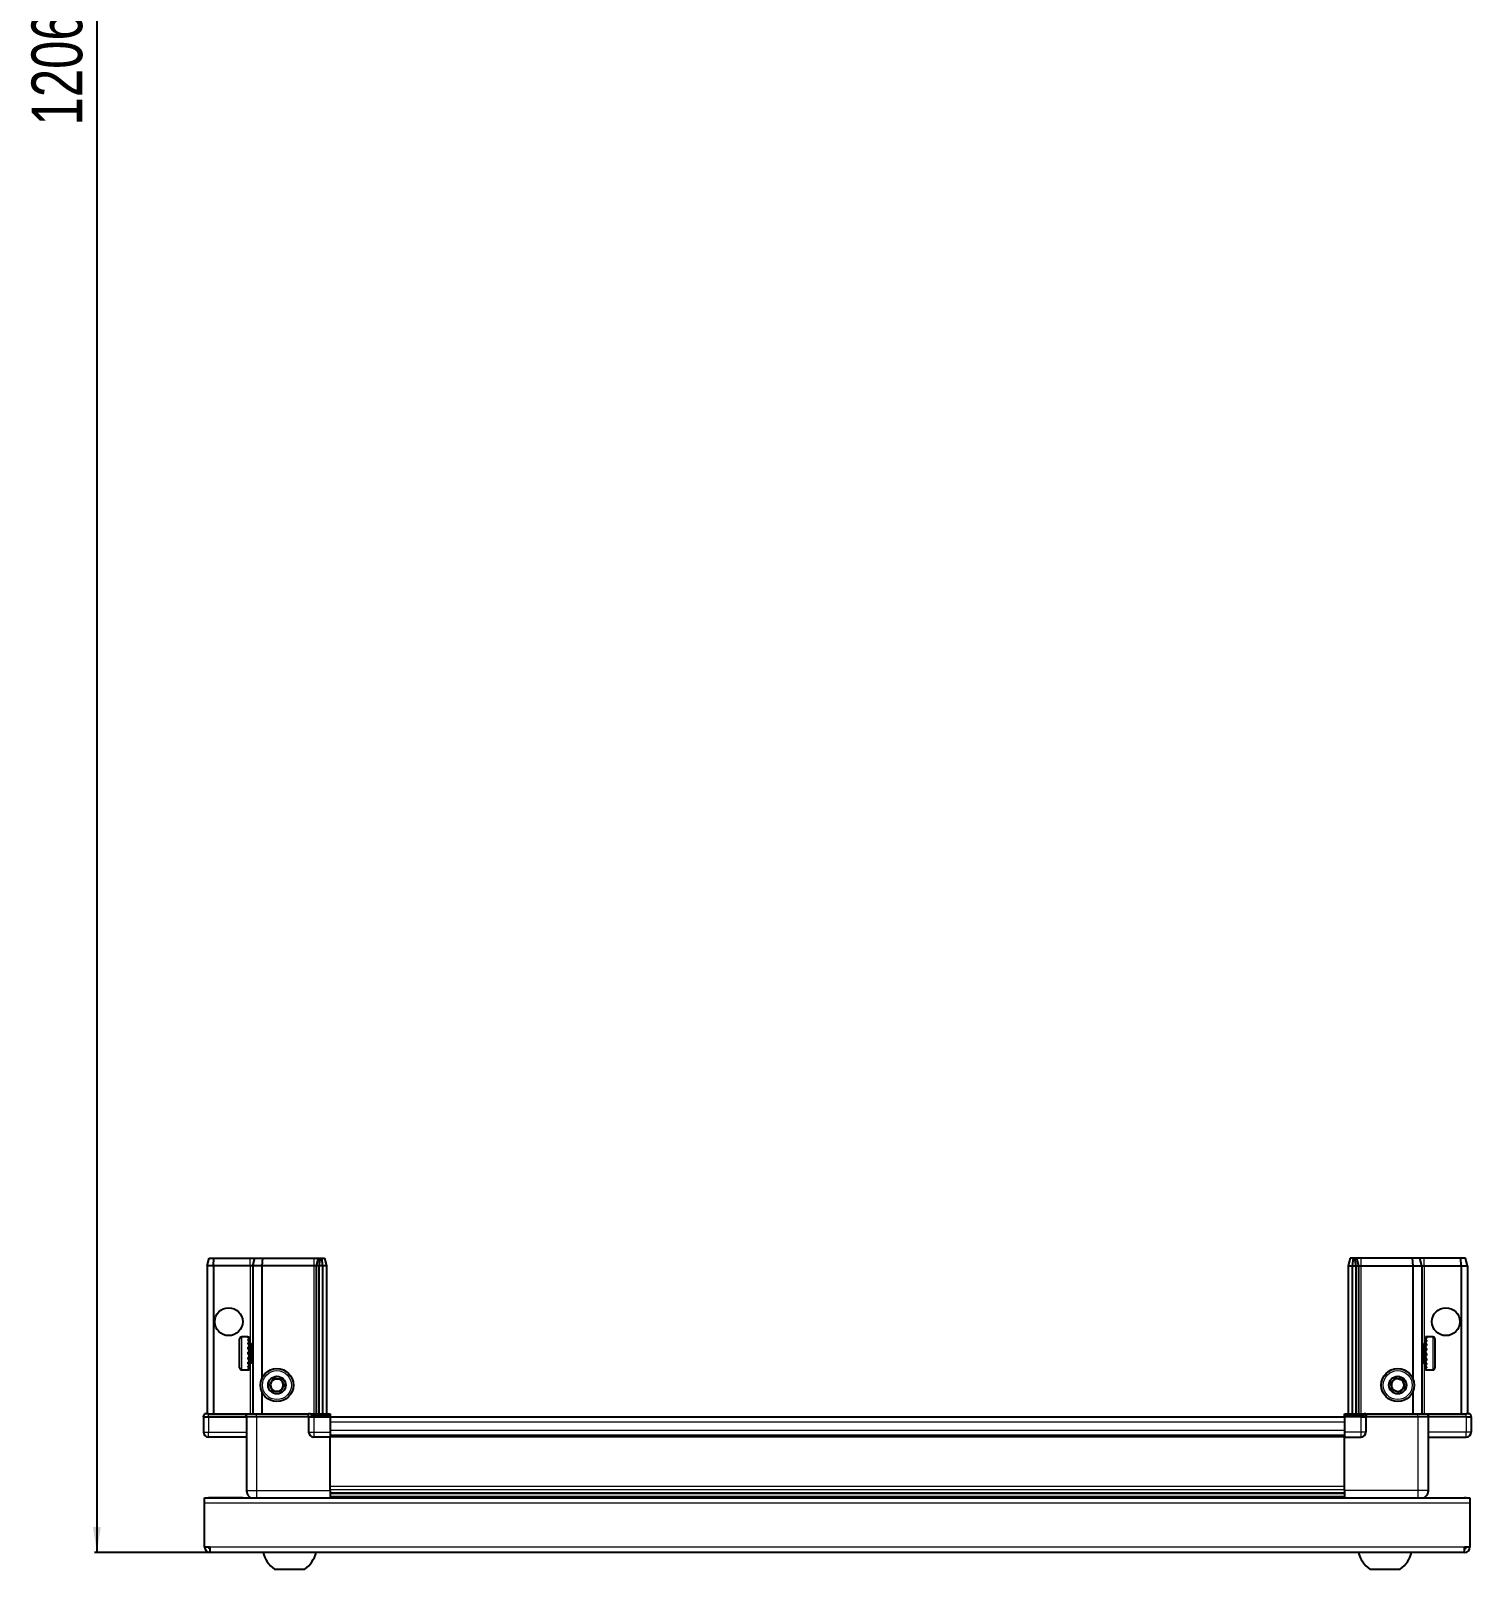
# Model space of a CAD drawing. Header units: millimetres. Extents: x 927 to 3563, y -469 to 1533.
# Drawn here: x 983 to 1551, y -469 to 138 of the extents above; entities that cross this region are included whole.
import ezdxf

# ---------------------------------------------------------------- set-up
doc = ezdxf.new("R2010")
doc.units = ezdxf.units.MM
doc.layers.add('FORMAT', color=7, linetype='Continuous')
doc.styles.add('SLDTEXTSTYLE0', font='TXT', dxfattribs={"width": 0.75})
doc.dimstyles.new('SLDDIMSTYLE0', dxfattribs={"dimtxt": 20, "dimasz": 10, "dimexe": 0, "dimexo": 0.0625, "dimgap": 5, "dimtad": 2, "dimdec": 1, "dimrnd": 1e-09, "dimzin": 12, "dimdsep": 46, "dimtxsty": 'SLDTEXTSTYLE0', "dimsah": 1, "dimcen": 0.09, "dimadec": 0, "dimazin": 3, "dimtfac": 1, "dimtofl": 0, "dimtmove": 0, "dimatfit": 3, "dimfxl": 0, "dimfrac": 2, "dimtolj": 1, "dimtzin": 12, "dimarcsym": 0})

# ---------------------------------------------------------------- blocks, each defined once
blk = doc.blocks.new('_D_8')
at = {"layer": 'FORMAT'}
for p, q in [((1052.76, 744.43), (1007.67, 744.43)), ((1008.67, 744.43), (1008.67, -462.27)), ((1053.26, -462.27), (1007.67, -462.27))]:
    blk.add_line(p, q, dxfattribs=at)
for points in [[(1008.67, 744.43), (1007.13, 734.43), (1010.21, 734.43)], [(1008.67, -462.27), (1010.21, -452.27), (1007.13, -452.27)]]:
    blk.add_solid(points, dxfattribs=at)
at = {"layer": 'FORMAT', "insert": (982.89, 100.44), "char_height": 20, "attachment_point": 1, "rotation": 90, "style": 'SLDTEXTSTYLE0'}
blk.add_mtext('1206,7', dxfattribs=at)

msp = doc.modelspace()

# ---------------------------------------------------------------- linework, layer by layer
at = {"color": 7, "linetype": 'Continuous', "lineweight": 25}
for p, q in [((1052.17, -349.27), (1052.98, -346.27)), ((1054.67, -349.27), (1052.17, -349.27)), ((1052.17, -349.27), (1052.17, -407.57)), ((1052.98, -346.27), (1054.83, -346.27)), ((1054.67, -349.27), (1054.83, -346.27)), ((1069.17, -349.27), (1054.67, -349.27)), ((1054.67, -349.27), (1054.67, -407.57)), ((1054.83, -346.27), (1069.17, -346.27)), ((1069.17, -346.27), (1070.98, -346.27)), ((1070.17, -349.27), (1069.17, -349.27)), ((1070.17, -349.27), (1070.98, -346.27)), ((1073.67, -349.27), (1070.17, -349.27)), ((1070.17, -349.27), (1070.17, -407.57)), ((1070.98, -346.27), (1074.01, -346.27)), ((1074.01, -346.27), (1073.67, -349.27)), ((1094.17, -349.27), (1073.67, -349.27)), ((1073.67, -349.27), (1073.67, -393.77)), ((1074.01, -346.27), (1094.17, -346.27)), ((1094.17, -346.27), (1095.98, -346.27)), ((1095.17, -349.27), (1094.17, -349.27)), ((1095.98, -346.27), (1095.17, -349.27)), ((1096.17, -349.27), (1095.17, -349.27)), ((1095.17, -349.27), (1095.17, -407.57)), ((1095.98, -346.27), (1096.72, -346.27)), ((1096.72, -346.27), (1096.17, -349.27)), ((1097.67, -349.27), (1096.17, -349.27)), ((1096.17, -349.27), (1096.17, -407.57)), ((1096.72, -346.27), (1097.22, -346.27)), ((1097.22, -346.27), (1097.67, -349.27)), ((1097.22, -346.27), (1098.37, -346.27)), ((1099.17, -349.27), (1097.67, -349.27)), ((1097.67, -349.27), (1097.67, -407.57)), ((1098.37, -346.27), (1099.17, -349.27)), ((1099.17, -349.27), (1099.17, -407.57)), ((1502.98, -346.27), (1502.17, -349.27)), ((1502.17, -349.27), (1503.67, -349.27)), ((1502.17, -349.27), (1502.17, -407.57)), ((1504.13, -346.27), (1502.98, -346.27)), ((1504.13, -346.27), (1503.67, -349.27)), ((1503.67, -349.27), (1505.17, -349.27)), ((1503.67, -349.27), (1503.67, -407.57)), ((1504.63, -346.27), (1504.13, -346.27)), ((1504.63, -346.27), (1505.17, -349.27)), ((1505.37, -346.27), (1504.63, -346.27)), ((1505.17, -349.27), (1506.17, -349.27)), ((1505.17, -349.27), (1505.17, -407.57)), ((1505.37, -346.27), (1506.17, -349.27)), ((1507.17, -346.27), (1505.37, -346.27)), ((1506.17, -349.27), (1506.17, -407.57)), ((1506.17, -349.27), (1507.17, -349.27)), ((1527.34, -346.27), (1507.17, -346.27)), ((1507.17, -349.27), (1527.67, -349.27)), ((1527.34, -346.27), (1527.67, -349.27)), ((1530.37, -346.27), (1527.34, -346.27)), ((1527.67, -349.27), (1527.67, -393.77)), ((1527.67, -349.27), (1531.17, -349.27)), ((1531.17, -349.27), (1530.37, -346.27)), ((1532.17, -346.27), (1530.37, -346.27)), ((1531.17, -349.27), (1531.17, -407.57)), ((1531.17, -349.27), (1532.17, -349.27)), ((1546.52, -346.27), (1532.17, -346.27)), ((1532.17, -349.27), (1546.67, -349.27)), ((1546.67, -349.27), (1546.52, -346.27)), ((1548.37, -346.27), (1546.52, -346.27)), ((1546.67, -349.27), (1546.67, -407.57)), ((1546.67, -349.27), (1549.17, -349.27)), ((1549.17, -349.27), (1548.37, -346.27)), ((1549.17, -349.27), (1549.17, -407.57)), ((1064.97, -389.47), (1064.97, -378.07)), ((1068.17, -377.27), (1065.77, -377.27)), ((1068.17, -377.27), (1068.17, -377.28)), ((1068.17, -377.28), (1068.67, -377.28)), ((1068.17, -377.47), (1068.67, -377.47)), ((1068.17, -377.47), (1068.17, -377.69)), ((1068.17, -377.69), (1068.67, -377.69)), ((1068.17, -378.26), (1068.67, -378.26)), ((1068.17, -378.26), (1068.17, -378.69)), ((1068.17, -378.69), (1068.67, -378.69)), ((1068.17, -379.6), (1068.67, -379.6)), ((1068.17, -379.6), (1068.17, -380.19)), ((1068.17, -380.19), (1068.67, -380.19)), ((1068.17, -381.34), (1068.67, -381.34)), ((1068.17, -381.34), (1068.17, -382.04)), ((1068.17, -382.04), (1068.67, -382.04)), ((1068.67, -377.47), (1068.67, -377.28)), ((1068.67, -377.69), (1068.67, -377.47)), ((1068.67, -378.26), (1068.67, -377.69)), ((1068.67, -378.69), (1068.67, -378.26)), ((1068.67, -379.6), (1068.67, -378.69)), ((1068.77, -379.37), (1068.67, -379.37)), ((1068.67, -380.19), (1068.67, -379.6)), ((1068.67, -381.34), (1068.67, -380.19)), ((1068.67, -382.04), (1068.67, -381.34)), ((1068.67, -383.32), (1068.67, -382.04)), ((1068.77, -388.17), (1068.77, -379.37)), ((1069.66, -380.46), (1069.17, -379.77)), ((1069.17, -387.77), (1069.17, -379.77)), ((1070.14, -379.77), (1069.66, -380.46)), ((1069.66, -387.08), (1069.66, -380.46)), ((1070.17, -379.77), (1070.14, -379.77)), ((1070.14, -387.77), (1070.14, -379.77)), ((1531.21, -379.77), (1531.17, -379.77)), ((1531.69, -380.46), (1531.21, -379.77)), ((1531.21, -379.77), (1531.21, -387.77)), ((1532.17, -379.77), (1531.69, -380.46)), ((1531.69, -380.46), (1531.69, -387.08)), ((1532.17, -379.77), (1532.17, -387.77)), ((1532.67, -379.37), (1532.57, -379.37)), ((1532.57, -379.37), (1532.57, -388.17)), ((1535.57, -377.27), (1532.67, -377.27)), ((1533.17, -377.27), (1532.67, -377.27)), ((1532.67, -377.27), (1532.67, -377.32)), ((1532.67, -377.32), (1532.67, -377.61)), ((1533.17, -377.32), (1532.67, -377.32)), ((1533.17, -377.61), (1532.67, -377.61)), ((1532.67, -377.61), (1532.67, -377.88)), ((1533.17, -377.88), (1532.67, -377.88)), ((1532.67, -377.88), (1532.67, -378.54)), ((1533.17, -378.54), (1532.67, -378.54)), ((1532.67, -378.54), (1532.67, -379.02)), ((1532.67, -379.02), (1532.67, -379.99)), ((1533.17, -379.02), (1532.67, -379.02)), ((1533.17, -379.99), (1532.67, -379.99)), ((1532.67, -379.99), (1532.67, -380.62)), ((1532.67, -380.62), (1532.67, -381.81)), ((1533.17, -380.62), (1532.67, -380.62)), ((1533.17, -381.81), (1532.67, -381.81)), ((1532.67, -381.81), (1532.67, -382.45)), ((1533.17, -377.32), (1533.17, -377.27)), ((1533.17, -377.88), (1533.17, -377.61)), ((1533.17, -379.02), (1533.17, -378.54)), ((1533.17, -380.62), (1533.17, -379.99)), ((1533.17, -382.53), (1533.17, -381.81)), ((1536.37, -378.07), (1536.37, -389.47)), ((1068.17, -383.32), (1068.67, -383.32)), ((1068.17, -383.32), (1068.17, -384.06)), ((1068.17, -383.47), (1068.67, -383.47)), ((1068.17, -383.97), (1068.67, -383.97)), ((1068.17, -384.06), (1068.67, -384.06)), ((1068.17, -385.35), (1068.67, -385.35)), ((1068.17, -385.35), (1068.17, -386.05)), ((1068.17, -386.05), (1068.67, -386.05)), ((1068.17, -387.22), (1068.67, -387.22)), ((1068.17, -387.22), (1068.17, -387.82)), ((1068.17, -387.82), (1068.67, -387.82)), ((1068.67, -383.47), (1068.67, -383.32)), ((1068.67, -384.06), (1068.67, -383.97)), ((1068.67, -385.35), (1068.67, -384.06)), ((1068.67, -386.05), (1068.67, -385.35)), ((1068.67, -387.22), (1068.67, -386.05)), ((1068.67, -387.82), (1068.67, -387.22)), ((1068.67, -388.75), (1068.67, -387.82)), ((1068.67, -388.17), (1068.77, -388.17)), ((1069.17, -387.77), (1069.66, -387.08)), ((1069.66, -387.08), (1070.14, -387.77)), ((1070.14, -387.77), (1070.17, -387.77)), ((1531.17, -387.77), (1531.21, -387.77)), ((1531.21, -387.77), (1531.69, -387.08)), ((1531.69, -387.08), (1532.17, -387.77)), ((1532.57, -388.17), (1532.67, -388.17)), ((1533.17, -382.45), (1532.67, -382.45)), ((1532.67, -382.53), (1532.67, -383.82)), ((1533.17, -382.53), (1532.67, -382.53)), ((1533.17, -383.82), (1532.67, -383.82)), ((1533.17, -384.31), (1532.67, -384.31)), ((1532.67, -384.31), (1532.67, -384.56)), ((1532.67, -384.56), (1532.67, -385.83)), ((1533.17, -384.56), (1532.67, -384.56)), ((1533.17, -385.83), (1532.67, -385.83)), ((1532.67, -385.83), (1532.67, -386.52)), ((1532.67, -386.52), (1532.67, -387.63)), ((1533.17, -386.52), (1532.67, -386.52)), ((1533.17, -387.63), (1532.67, -387.63)), ((1532.67, -387.63), (1532.67, -388.2)), ((1532.67, -388.2), (1532.67, -389.06)), ((1533.17, -388.2), (1532.67, -388.2)), ((1533.17, -384.56), (1533.17, -383.82)), ((1533.17, -386.52), (1533.17, -385.83)), ((1533.17, -388.2), (1533.17, -387.63)), ((1065.77, -390.27), (1068.17, -390.27)), ((1068.17, -388.75), (1068.67, -388.75)), ((1068.17, -388.75), (1068.17, -389.2)), ((1068.17, -389.2), (1068.67, -389.2)), ((1068.17, -389.8), (1068.67, -389.8)), ((1068.17, -389.8), (1068.17, -390.04)), ((1068.17, -390.04), (1068.67, -390.04)), ((1068.17, -390.26), (1068.67, -390.26)), ((1068.17, -390.26), (1068.17, -390.27)), ((1068.17, -390.27), (1068.67, -390.27)), ((1068.67, -389.2), (1068.67, -388.75)), ((1068.67, -389.8), (1068.67, -389.2)), ((1068.67, -390.04), (1068.67, -389.8)), ((1068.67, -390.26), (1068.67, -390.04)), ((1068.67, -390.27), (1068.67, -390.26)), ((1533.17, -389.06), (1532.67, -389.06)), ((1532.67, -389.06), (1532.67, -389.46)), ((1532.67, -389.46), (1532.67, -389.97)), ((1533.17, -389.46), (1532.67, -389.46)), ((1533.17, -389.97), (1532.67, -389.97)), ((1532.67, -389.97), (1532.67, -390.15)), ((1532.67, -390.15), (1532.67, -390.27)), ((1533.17, -390.15), (1532.67, -390.15)), ((1532.67, -390.27), (1535.57, -390.27)), ((1533.17, -389.46), (1533.17, -389.06)), ((1533.17, -390.15), (1533.17, -389.97)), ((1073.67, -398.77), (1073.67, -407.57)), ((1527.67, -398.77), (1527.67, -407.57)), ((1051.17, -407.57), (1050.67, -408.44)), ((1050.67, -408.77), (1050.67, -408.44)), ((1050.67, -408.77), (1052.67, -408.77)), ((1050.67, -408.77), (1050.67, -414.77)), ((1052.67, -407.57), (1051.17, -407.57)), ((1052.67, -407.57), (1067.47, -407.57)), ((1067.47, -408.77), (1052.67, -408.77)), ((1052.67, -408.77), (1067.47, -408.77)), ((1067.47, -407.57), (1067.67, -407.57)), ((1067.67, -408.77), (1067.47, -408.77)), ((1067.67, -408.77), (1067.67, -407.57)), ((1067.67, -407.57), (1071.67, -407.57)), ((1071.67, -408.77), (1067.67, -408.77)), ((1067.67, -408.77), (1067.67, -437.77)), ((1071.67, -407.57), (1091.97, -407.57)), ((1091.97, -408.77), (1071.67, -408.77)), ((1091.97, -407.57), (1092.17, -407.57)), ((1092.17, -408.77), (1091.97, -408.77)), ((1092.17, -408.77), (1092.17, -407.57)), ((1092.85, -407.57), (1092.17, -407.57)), ((1092.17, -408.77), (1094.17, -408.77)), ((1092.17, -408.77), (1092.17, -414.77)), ((1092.85, -407.57), (1100.67, -407.57)), ((1100.67, -408.44), (1094.17, -408.44)), ((1100.67, -408.77), (1094.17, -408.77)), ((1094.17, -408.77), (1100.67, -408.77)), ((1100.67, -407.57), (1100.67, -408.44)), ((1100.67, -408.44), (1100.67, -408.44)), ((1100.67, -408.77), (1100.67, -408.44)), ((1100.67, -408.77), (1100.67, -408.77)), ((1100.67, -408.77), (1100.67, -414.77)), ((1500.67, -408.92), (1100.67, -408.92)), ((1500.67, -408.44), (1500.67, -407.57)), ((1500.67, -407.57), (1508.5, -407.57)), ((1507.17, -408.44), (1500.67, -408.44)), ((1500.67, -408.77), (1500.67, -408.44)), ((1507.17, -408.77), (1500.67, -408.77)), ((1500.67, -408.77), (1500.67, -414.77)), ((1507.17, -408.77), (1509.17, -408.77)), ((1509.17, -408.77), (1507.17, -408.77)), ((1509.17, -407.57), (1508.5, -407.57)), ((1509.17, -408.77), (1509.17, -407.57)), ((1509.17, -407.57), (1509.37, -407.57)), ((1509.37, -408.77), (1509.17, -408.77)), ((1509.17, -408.77), (1509.17, -414.77)), ((1509.37, -407.57), (1529.67, -407.57)), ((1529.67, -408.77), (1509.37, -408.77)), ((1529.67, -407.57), (1533.67, -407.57)), ((1533.67, -408.77), (1529.67, -408.77)), ((1533.67, -408.77), (1533.67, -407.57)), ((1533.67, -407.57), (1533.87, -407.57)), ((1533.87, -408.77), (1533.67, -408.77)), ((1533.67, -408.77), (1533.67, -437.77)), ((1533.87, -407.57), (1548.67, -407.57)), ((1548.67, -408.77), (1533.87, -408.77)), ((1550.17, -407.57), (1548.67, -407.57)), ((1548.67, -408.77), (1550.67, -408.77)), ((1550.67, -408.44), (1550.17, -407.57)), ((1550.67, -408.44), (1550.17, -407.57)), ((1550.67, -408.77), (1550.67, -408.44)), ((1550.67, -408.77), (1550.67, -408.44)), ((1550.67, -408.77), (1550.67, -408.77)), ((1550.67, -408.77), (1550.67, -414.77)), ((1067.67, -416.77), (1052.67, -416.77)), ((1100.67, -416.77), (1094.17, -416.77)), ((1100.67, -414.77), (1100.67, -416.77)), ((1500.67, -416.12), (1100.67, -416.12)), ((1100.67, -437.77), (1100.67, -416.77)), ((1500.67, -414.77), (1500.67, -416.77)), ((1500.67, -416.77), (1507.17, -416.77)), ((1500.67, -437.77), (1500.67, -416.77)), ((1533.67, -416.77), (1548.67, -416.77)), ((1051.17, -442.87), (1051.17, -440.77)), ((1051.17, -440.77), (1550.17, -440.77)), ((1066.17, -440.67), (1053.27, -440.67)), ((1066.17, -440.67), (1066.17, -440.77)), ((1100.67, -438.8), (1500.67, -438.8)), ((1100.67, -438.83), (1500.67, -438.83)), ((1124.55, -440.62), (1100.67, -440.62)), ((1119.17, -440.77), (1119.17, -440.62)), ((1119.21, -440.77), (1119.21, -440.62)), ((1119.48, -440.77), (1119.48, -440.62)), ((1119.74, -440.77), (1119.74, -440.62)), ((1120.39, -440.77), (1120.39, -440.62)), ((1120.86, -440.77), (1120.86, -440.62)), ((1121.82, -440.77), (1121.82, -440.62)), ((1122.44, -440.77), (1122.44, -440.62)), ((1123.63, -440.77), (1123.63, -440.62)), ((1124.29, -440.77), (1124.29, -440.62)), ((1124.34, -440.77), (1124.34, -440.62)), ((1125.64, -440.62), (1124.55, -440.62)), ((1126.37, -440.62), (1125.64, -440.62)), ((1125.64, -440.77), (1125.64, -440.62)), ((1125.64, -440.62), (1125.64, -440.62)), ((1125.65, -440.77), (1125.65, -440.62)), ((1126.15, -440.77), (1126.15, -440.62)), ((1126.38, -440.62), (1126.37, -440.62)), ((1126.38, -440.77), (1126.38, -440.62)), ((1126.79, -440.62), (1126.38, -440.62)), ((1474.55, -440.62), (1126.79, -440.62)), ((1127.65, -440.77), (1127.65, -440.62)), ((1128.34, -440.77), (1128.34, -440.62)), ((1129.47, -440.77), (1129.47, -440.62)), ((1130.04, -440.77), (1130.04, -440.62)), ((1130.91, -440.77), (1130.91, -440.62)), ((1131.31, -440.77), (1131.31, -440.62)), ((1131.84, -440.77), (1131.84, -440.62)), ((1132.04, -440.77), (1132.04, -440.62)), ((1132.17, -440.77), (1132.17, -440.62)), ((1469.18, -440.77), (1469.18, -440.62)), ((1469.35, -440.77), (1469.35, -440.62)), ((1469.56, -440.77), (1469.56, -440.62)), ((1470.12, -440.77), (1470.12, -440.62)), ((1470.54, -440.77), (1470.54, -440.62)), ((1471.43, -440.77), (1471.43, -440.62)), ((1472.02, -440.77), (1472.02, -440.62)), ((1473.16, -440.77), (1473.16, -440.62)), ((1473.86, -440.77), (1473.86, -440.62)), ((1475.14, -440.62), (1474.55, -440.62)), ((1475.87, -440.62), (1475.14, -440.62)), ((1475.14, -440.77), (1475.14, -440.62)), ((1475.14, -440.62), (1475.14, -440.62)), ((1475.31, -440.77), (1475.31, -440.62)), ((1475.81, -440.77), (1475.81, -440.62)), ((1475.87, -440.77), (1475.87, -440.62)), ((1476.79, -440.62), (1475.87, -440.62)), ((1475.87, -440.62), (1475.87, -440.62)), ((1500.67, -440.62), (1476.79, -440.62)), ((1477.16, -440.77), (1477.16, -440.62)), ((1477.87, -440.77), (1477.87, -440.62)), ((1479.05, -440.77), (1479.05, -440.62)), ((1479.65, -440.77), (1479.65, -440.62)), ((1480.6, -440.77), (1480.6, -440.62)), ((1481.05, -440.77), (1481.05, -440.62)), ((1481.67, -440.77), (1481.67, -440.62)), ((1481.91, -440.77), (1481.91, -440.62)), ((1482.15, -440.77), (1482.15, -440.62)), ((1482.17, -440.77), (1482.17, -440.62)), ((1535.17, -440.67), (1535.17, -440.77)), ((1535.17, -440.67), (1548.07, -440.67)), ((1550.17, -440.77), (1550.17, -442.87)), ((1051.17, -460.17), (1051.17, -442.87)), ((1550.17, -442.87), (1550.17, -460.17)), ((1053.27, -460.17), (1051.17, -460.17)), ((1053.27, -460.17), (1053.27, -462.27)), ((1550.17, -460.17), (1548.07, -460.17)), ((1548.07, -462.27), (1548.07, -460.17)), ((1548.07, -462.27), (1053.27, -462.27)), ((1078.67, -468.87), (1090.67, -468.87)), ((1510.67, -468.87), (1522.67, -468.87))]:
    msp.add_line(p, q, dxfattribs=at)
at = {"color": 8, "linetype": 'Continuous', "lineweight": 18}
for p, q in [((1069.17, -349.27), (1069.17, -346.27)), ((1069.17, -349.27), (1069.17, -379.77)), ((1094.17, -346.27), (1094.17, -349.27)), ((1094.17, -349.27), (1094.17, -407.57)), ((1507.17, -346.27), (1507.17, -349.27)), ((1507.17, -349.27), (1507.17, -407.57)), ((1532.17, -349.27), (1532.17, -346.27)), ((1532.17, -349.27), (1532.17, -379.77)), ((1065.77, -390.27), (1065.77, -377.27)), ((1535.57, -377.27), (1535.57, -390.27)), ((1069.17, -387.77), (1069.17, -407.57)), ((1532.17, -387.77), (1532.17, -407.57)), ((1052.67, -408.77), (1052.67, -407.57)), ((1052.67, -408.77), (1052.67, -414.77)), ((1067.47, -408.77), (1067.47, -407.57)), ((1071.67, -408.77), (1071.67, -407.57)), ((1071.67, -408.77), (1071.67, -437.77)), ((1091.97, -408.77), (1091.97, -407.57)), ((1094.17, -408.77), (1094.17, -408.44)), ((1094.17, -408.77), (1094.17, -414.77)), ((1100.67, -408.77), (1100.67, -408.44)), ((1500.67, -410.92), (1100.67, -410.92)), ((1507.17, -408.77), (1507.17, -408.44)), ((1507.17, -408.77), (1507.17, -414.77)), ((1509.37, -407.57), (1509.37, -408.77)), ((1529.67, -408.77), (1529.67, -407.57)), ((1529.67, -408.77), (1529.67, -437.77)), ((1533.87, -407.57), (1533.87, -408.77)), ((1548.67, -408.77), (1548.67, -407.57)), ((1548.67, -408.77), (1548.67, -414.77)), ((1050.67, -414.77), (1052.67, -414.77)), ((1052.67, -414.77), (1067.67, -414.77)), ((1052.67, -416.77), (1052.67, -414.77)), ((1092.17, -414.77), (1094.17, -414.77)), ((1094.17, -414.77), (1100.67, -414.77)), ((1094.17, -414.77), (1094.17, -416.77)), ((1500.67, -414.12), (1100.67, -414.12)), ((1500.67, -416.77), (1100.67, -416.77)), ((1507.17, -414.77), (1500.67, -414.77)), ((1509.17, -414.77), (1507.17, -414.77)), ((1507.17, -414.77), (1507.17, -416.77)), ((1548.67, -414.77), (1533.67, -414.77)), ((1550.67, -414.77), (1548.67, -414.77)), ((1548.67, -416.77), (1548.67, -414.77)), ((1100.67, -436.18), (1500.67, -436.18)), ((1053.27, -440.77), (1053.27, -440.67)), ((1071.67, -437.77), (1100.67, -437.77)), ((1500.67, -437.59), (1100.67, -437.59)), ((1100.67, -440.04), (1500.67, -440.04)), ((1529.67, -437.77), (1500.67, -437.77)), ((1548.07, -440.77), (1548.07, -440.67)), ((1550.17, -442.87), (1051.17, -442.87)), ((1548.07, -460.17), (1053.27, -460.17))]:
    msp.add_line(p, q, dxfattribs=at)
at = {"color": 7, "linetype": 'Continuous', "lineweight": 25, "flags": 128}
for points in [[(1053.27, -440.67), (1052.86, -440.71), (1052.63, -440.77)], [(1548.71, -440.77), (1548.48, -440.71), (1548.07, -440.67)]]:
    msp.add_lwpolyline(points, dxfattribs=at)
at = {"color": 7, "linetype": 'Continuous', "lineweight": 25}
for centre, radius in [((1060.67, -371.27), 5.5), ((1540.67, -371.27), 5.5), ((1079.67, -396.27), 6.5), ((1079.67, -396.27), 3.46), ((1521.67, -396.27), 6.5), ((1521.67, -396.27), 3.46)]:
    msp.add_circle(centre, radius, dxfattribs=at)
at = {"color": 8, "linetype": 'Continuous', "lineweight": 18}
for centre in [(1079.67, -396.27), (1521.67, -396.27)]:
    msp.add_circle(centre, 5.7, dxfattribs=at)
at = {"color": 7, "linetype": 'Continuous', "lineweight": 25}
for centre, radius, start, end in [((1065.77, -378.07), 0.8, 90, 180), ((1069.17, -379.37), 0.4, 180, 270), ((1532.17, -379.37), 0.4, 270, 0), ((1535.57, -378.07), 0.8, 360, 90), ((1069.17, -388.17), 0.4, 90, 180), ((1532.17, -388.17), 0.4, 360, 90), ((1065.77, -389.47), 0.8, 180, 270), ((1079.67, -396.27), 2.5, 87.37605, 147.37605), ((1079.67, -396.27), 2.5, 27.37605, 87.37605), ((1521.67, -396.27), 2.5, 74.67671, 134.67671), ((1521.67, -396.27), 2.5, 14.67671, 74.67671), ((1535.57, -389.47), 0.8, 270, 0), ((1079.67, -396.27), 2.5, 147.37605, 207.37605), ((1079.67, -396.27), 2.5, 207.37605, 267.37605), ((1079.67, -396.27), 2.5, 267.37605, 327.37605), ((1079.67, -396.27), 2.5, 327.37605, 27.37605), ((1521.67, -396.27), 2.5, 134.67671, 194.67671), ((1521.67, -396.27), 2.5, 194.67671, 254.67671), ((1521.67, -396.27), 2.5, 254.67671, 314.67671), ((1521.67, -396.27), 2.5, 314.67671, 14.67671), ((1052.67, -414.77), 2, 180, 270), ((1094.17, -414.77), 2, 180, 270), ((1507.17, -414.77), 2, 270, 0), ((1548.67, -414.77), 2, 270, 0), ((1053.27, -460.17), 2.1, 180, 270), ((1053.27, -460.17), 0.6, 180, 270), ((1548.07, -460.17), 0.6, 270, 0), ((1548.07, -460.17), 2.1, 270, 0), ((1085.7, -459.25), 11.91, 194.70035, 233.8734), ((1083.65, -459.25), 11.91, 306.1266, 345.29965), ((1517.7, -459.25), 11.91, 194.70035, 233.8734), ((1515.65, -459.25), 11.91, 306.1266, 345.29965)]:
    msp.add_arc(centre, radius, start, end, dxfattribs=at)
for centre, start_param, end_param in [((1094.17, -404.98), 2.418858, 3.141593), ((1507.17, -404.98), 3.141593, 3.864327)]:
    msp.add_ellipse(centre, major_axis=(0, 3.46), ratio=0.57735, start_param=start_param, end_param=end_param, dxfattribs=at)
for points, knots in [([(1076.79, -396.14), (1077.07, -395.71), (1077.59, -394.9), (1078.1, -394.09), (1078.34, -393.71)], [0, 0, 0, 0, 0.534686, 1, 1, 1, 1]), ([(1078.34, -393.71), (1078.86, -393.73), (1079.82, -393.78), (1080.78, -393.82), (1081.23, -393.84)], [0, 0, 0, 0, 0.534686, 1, 1, 1, 1]), ([(1081.23, -393.84), (1081.39, -394.15), (1081.77, -394.88), (1082.22, -395.76), (1082.5, -396.3), (1082.56, -396.41)], [0, 0, 0, 0, 0.362901, 0.866875, 1, 1, 1, 1]), ([(1518.89, -395.51), (1519.25, -395.15), (1519.94, -394.47), (1520.62, -393.8), (1520.94, -393.48)], [0, 0, 0, 0, 0.5346859, 1, 1, 1, 1]), ([(1520.94, -393.48), (1521.44, -393.62), (1522.37, -393.87), (1523.29, -394.13), (1523.73, -394.24)], [0, 0, 0, 0, 0.534686, 1, 1, 1, 1]), ([(1523.73, -394.24), (1523.76, -394.37), (1523.91, -394.94), (1524.16, -395.91), (1524.37, -396.7), (1524.46, -397.04)], [0, 0, 0, 0, 0.133125, 0.637099, 1, 1, 1, 1]), ([(1078.12, -398.71), (1078.06, -398.59), (1077.78, -398.06), (1077.33, -397.18), (1076.95, -396.45), (1076.79, -396.14)], [0, 0, 0, 0, 0.133125, 0.637099, 1, 1, 1, 1]), ([(1081, -398.84), (1080.48, -398.81), (1079.52, -398.77), (1078.56, -398.73), (1078.12, -398.71)], [0, 0, 0, 0, 0.534686, 1, 1, 1, 1]), ([(1082.56, -396.41), (1082.28, -396.84), (1081.76, -397.65), (1081.24, -398.46), (1081, -398.84)], [0, 0, 0, 0, 0.534686, 1, 1, 1, 1]), ([(1519.62, -398.3), (1519.53, -397.97), (1519.32, -397.17), (1519.07, -396.21), (1518.92, -395.63), (1518.89, -395.51)], [0, 0, 0, 0, 0.362901, 0.866875, 1, 1, 1, 1]), ([(1522.4, -399.07), (1521.91, -398.93), (1520.98, -398.68), (1520.05, -398.42), (1519.62, -398.3)], [0, 0, 0, 0, 0.534686, 1, 1, 1, 1]), ([(1524.46, -397.04), (1524.09, -397.4), (1523.4, -398.08), (1522.72, -398.75), (1522.4, -399.07)], [0, 0, 0, 0, 0.534686, 1, 1, 1, 1]), ([(1067.67, -437.77), (1067.72, -438.21), (1067.79, -438.89), (1068.23, -439.71), (1068.68, -440.26), (1069.09, -440.62), (1069.35, -440.75), (1069.39, -440.77)], [0, 0, 0, 0, 0.363018, 0.558438, 0.758004, 0.95757, 1, 1, 1, 1]), ([(1100.67, -437.77), (1100.67, -438.17), (1100.67, -438.96), (1100.67, -439.98), (1100.67, -440.61), (1100.67, -440.76), (1100.67, -440.77)], [0, 0, 0, 0, 0.32552, 0.65104, 0.97656, 1, 1, 1, 1]), ([(1500.67, -437.77), (1500.67, -438.17), (1500.67, -438.96), (1500.67, -439.98), (1500.67, -440.61), (1500.67, -440.76), (1500.67, -440.77)], [0, 0, 0, 0, 0.32552, 0.65104, 0.97656, 1, 1, 1, 1]), ([(1533.67, -437.77), (1533.63, -438.21), (1533.55, -438.89), (1533.12, -439.71), (1532.66, -440.26), (1532.26, -440.62), (1532, -440.75), (1531.95, -440.77)], [0, 0, 0, 0, 0.3630185, 0.5584377, 0.7580039, 0.9575702, 1, 1, 1, 1])]:
    msp.add_open_spline(points, degree=3, knots=knots, dxfattribs=at)
at = {"color": 8, "linetype": 'Continuous', "lineweight": 18}
for points in [[(1067.67, -437.77), (1067.73, -437.77), (1067.85, -437.77), (1068.78, -437.77), (1070.1, -437.77), (1071.15, -437.77), (1071.67, -437.77)], [(1533.67, -437.77), (1533.61, -437.77), (1533.49, -437.77), (1532.57, -437.77), (1531.24, -437.77), (1530.2, -437.77), (1529.67, -437.77)]]:
    msp.add_open_spline(points, degree=3, dxfattribs=at)
for points in [[(1071.67, -437.77), (1071.67, -438.21), (1071.67, -438.89), (1071.67, -439.71), (1071.67, -440.26), (1071.67, -440.62), (1071.67, -440.75), (1071.67, -440.77)], [(1529.67, -437.77), (1529.67, -438.21), (1529.67, -438.89), (1529.67, -439.71), (1529.67, -440.26), (1529.67, -440.62), (1529.67, -440.75), (1529.67, -440.77)]]:
    msp.add_open_spline(points, degree=3, knots=[0, 0, 0, 0, 0.363018, 0.558438, 0.758004, 0.95757, 1, 1, 1, 1], dxfattribs=at)

# ---------------------------------------------------------------- dimensions: what is measured, and where the dimension line sits
at = {"layer": 'FORMAT'}
dim = msp.add_linear_dim(base=(1008.67, -462.27), p1=(1052.77, 744.43), p2=(1053.27, -462.27), angle=90, dimstyle='SLDDIMSTYLE0', dxfattribs=at)
dim.commit()
dim.dimension.update_dxf_attribs({"geometry": '_D_8', "text_midpoint": (1008.67, 141.08), "dimtype": 160})

doc.saveas('drawing.dxf')
